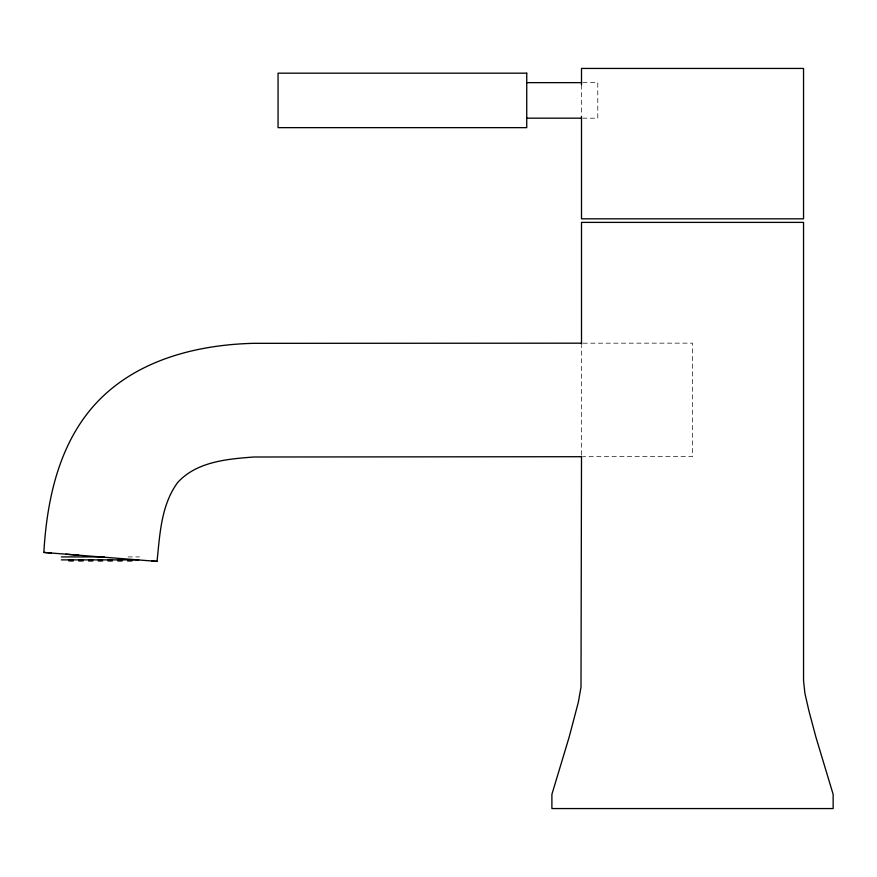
<?xml version="1.0" encoding="UTF-8"?>
<svg xmlns="http://www.w3.org/2000/svg" width="877" height="877" viewBox="0 0 877 877"><rect width="100%" height="100%" fill="white"/><g stroke="black" fill="none" stroke-linecap="round" stroke-linejoin="round"><path stroke-width="0.66" stroke-dasharray="4.38 3.29" d="M581.506 455.01L581.506 345.538M582.756 82.646L597.785 82.646L597.785 118.176L582.756 118.176M583.019 343.181L692.523 343.137L692.523 456.61L583.194 456.709M128.053 556.917L139.498 556.917M581.506 84.839L581.506 114.92"/><path stroke-width="1.32" d="M581.506 456.38L581.002 687.184L578.327 702.258L569.129 737.184L551.896 794.354L551.896 808.561L833.15 808.561L833.15 794.354L815.928 737.184L808.868 710.655L804.9 693.29L803.551 680.793L803.54 222.385L581.506 222.385L581.506 344.168M581.835 456.709L253.848 457.005C227.275 459.022 196.7 461.565 177.636 482.547C161.039 505.185 159.877 534.521 157.038 561.401L43.85 552.433C46.996 498.092 59.614 440.473 98.915 400.274C138.928 359.417 197.588 344.793 253.146 343.335L581.659 343.181M526.737 82.646L581.396 82.646M526.737 118.176L581.396 118.176M61.346 556.917L104.253 556.917M61.346 559.877L138.752 559.877M68.998 559.997L73.24 559.997M78.766 559.997L83.008 559.997M88.533 559.997L92.776 559.997M98.301 559.997L102.543 559.997M108.068 559.997L112.311 559.997M117.847 559.997L122.089 559.997M127.614 559.997L131.857 559.997M68.998 560.951L73.24 560.951M78.766 560.951L83.008 560.951M88.533 560.951L92.776 560.951M98.301 560.951L102.543 560.951M108.068 560.951L112.311 560.951M117.847 560.951L122.089 560.951M127.614 560.951L131.857 560.951M157.038 561.401L151.633 560.984M43.85 552.433L51.348 553.014M65.939 554.187L78.722 555.196M581.506 84.839L581.506 68.439L803.54 68.439L803.54 218.833L581.506 218.833L581.506 116.29M526.737 73.175L278.053 73.175L278.053 127.647L526.737 127.647L526.737 73.175"/></g></svg>
